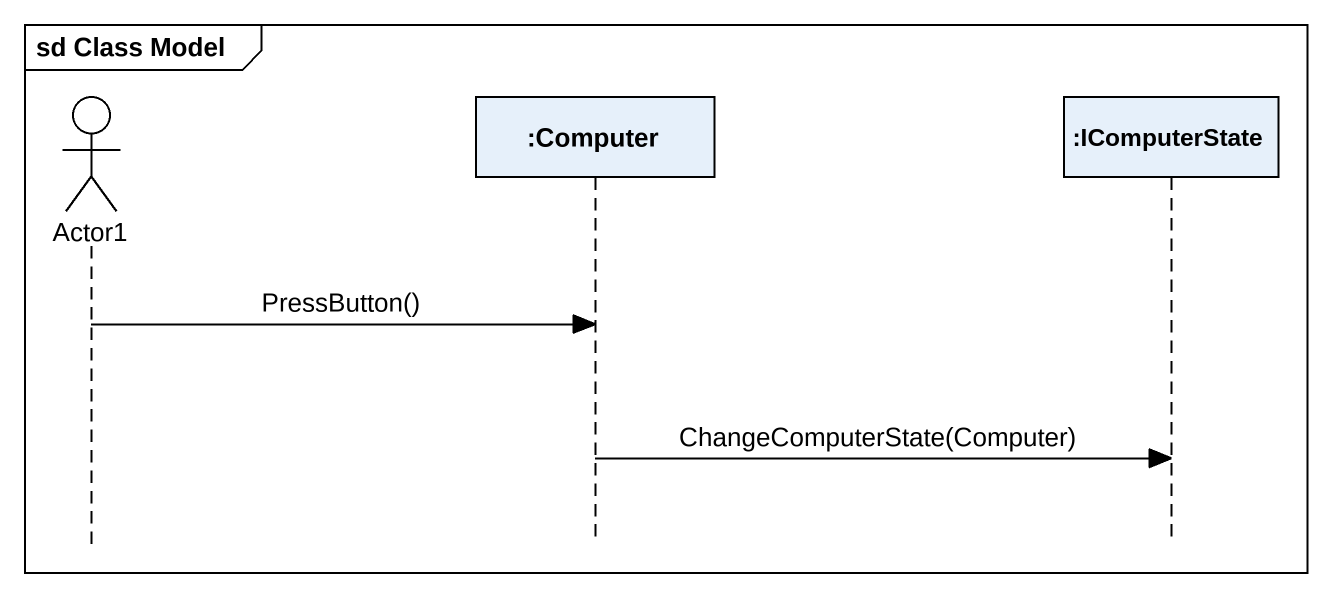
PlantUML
@startuml
mainframe sd Class Model
hide footbox
actor Actor1
participant ":Computer" as Computer
participant ":IComputerState" as IComputerState

Actor1 -> Computer : PressButton()
Computer -> IComputerState : ChangeComputerState(Computer)
@enduml
